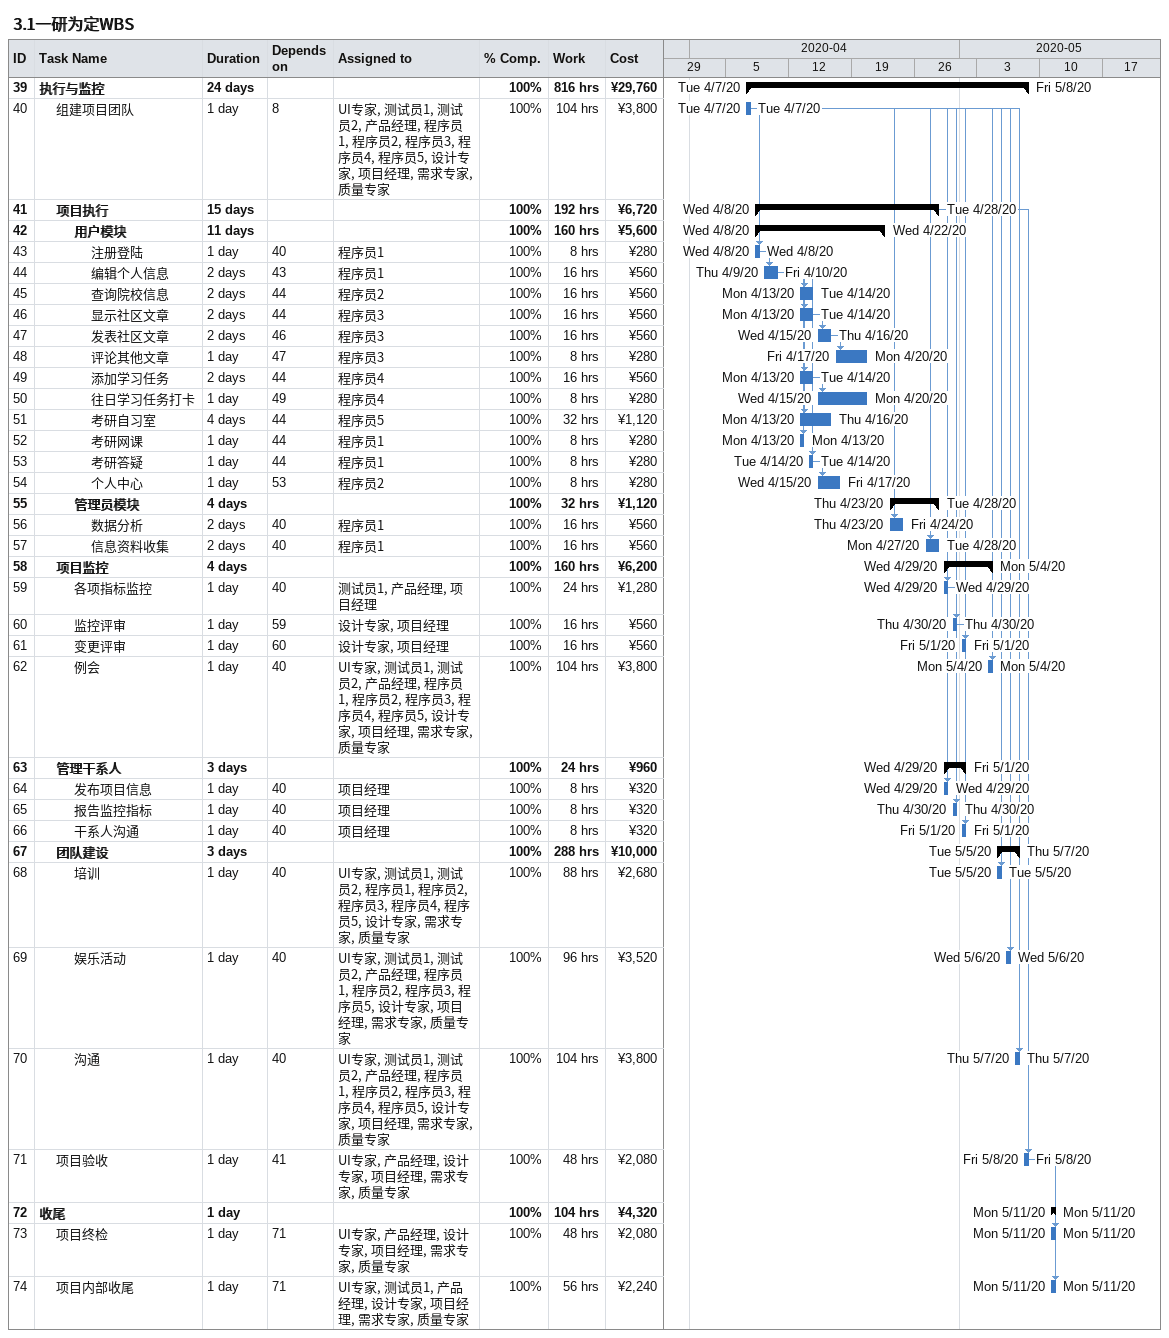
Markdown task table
3.1一研为定WBS

| ID | Level | Task | Duration | Start | Finish | Predecessors | Resources | % complete | Work (h) | Cost (¥) |
|---|---|---|---|---|---|---|---|---|---|---|
| 39 | 1 | **执行与监控** | 24d | 2020-04-07 | 2020-05-08 |  |  | 100 | 816 | 29760 |
| 40 | 2 | 组建项目团队 | 1d | 2020-04-07 | 2020-04-07 | 8 | UI专家, 测试员1, 测试员2, 产品经理, 程序员1, 程序员2, 程序员3, 程序员4, 程序员5, 设计专家, 项目经理, 需求专家, 质量专家 | 100 | 104 | 3800 |
| 41 | 2 | **项目执行** | 15d | 2020-04-08 | 2020-04-28 |  |  | 100 | 192 | 6720 |
| 42 | 3 | **用户模块** | 11d | 2020-04-08 | 2020-04-22 |  |  | 100 | 160 | 5600 |
| 43 | 4 | 注册登陆 | 1d | 2020-04-08 | 2020-04-08 | 40 | 程序员1 | 100 | 8 | 280 |
| 44 | 4 | 编辑个人信息 | 2d | 2020-04-09 | 2020-04-10 | 43 | 程序员1 | 100 | 16 | 560 |
| 45 | 4 | 查询院校信息 | 2d | 2020-04-13 | 2020-04-14 | 44 | 程序员2 | 100 | 16 | 560 |
| 46 | 4 | 显示社区文章 | 2d | 2020-04-13 | 2020-04-14 | 44 | 程序员3 | 100 | 16 | 560 |
| 47 | 4 | 发表社区文章 | 2d | 2020-04-15 | 2020-04-16 | 46 | 程序员3 | 100 | 16 | 560 |
| 48 | 4 | 评论其他文章 | 1d | 2020-04-17 | 2020-04-20 | 47 | 程序员3 | 100 | 8 | 280 |
| 49 | 4 | 添加学习任务 | 2d | 2020-04-13 | 2020-04-14 | 44 | 程序员4 | 100 | 16 | 560 |
| 50 | 4 | 往日学习任务打卡 | 1d | 2020-04-15 | 2020-04-20 | 49 | 程序员4 | 100 | 8 | 280 |
| 51 | 4 | 考研自习室 | 4d | 2020-04-13 | 2020-04-16 | 44 | 程序员5 | 100 | 32 | 1120 |
| 52 | 4 | 考研网课 | 1d | 2020-04-13 | 2020-04-13 | 44 | 程序员1 | 100 | 8 | 280 |
| 53 | 4 | 考研答疑 | 1d | 2020-04-14 | 2020-04-14 | 44 | 程序员1 | 100 | 8 | 280 |
| 54 | 4 | 个人中心 | 1d | 2020-04-15 | 2020-04-17 | 53 | 程序员2 | 100 | 8 | 280 |
| 55 | 3 | **管理员模块** | 4d | 2020-04-23 | 2020-04-28 |  |  | 100 | 32 | 1120 |
| 56 | 4 | 数据分析 | 2d | 2020-04-23 | 2020-04-24 | 40 | 程序员1 | 100 | 16 | 560 |
| 57 | 4 | 信息资料收集 | 2d | 2020-04-27 | 2020-04-28 | 40 | 程序员1 | 100 | 16 | 560 |
| 58 | 2 | **项目监控** | 4d | 2020-04-29 | 2020-05-04 |  |  | 100 | 160 | 6200 |
| 59 | 3 | 各项指标监控 | 1d | 2020-04-29 | 2020-04-29 | 40 | 测试员1, 产品经理, 项目经理 | 100 | 24 | 1280 |
| 60 | 3 | 监控评审 | 1d | 2020-04-30 | 2020-04-30 | 59 | 设计专家, 项目经理 | 100 | 16 | 560 |
| 61 | 3 | 变更评审 | 1d | 2020-05-01 | 2020-05-01 | 60 | 设计专家, 项目经理 | 100 | 16 | 560 |
| 62 | 3 | 例会 | 1d | 2020-05-04 | 2020-05-04 | 40 | UI专家, 测试员1, 测试员2, 产品经理, 程序员1, 程序员2, 程序员3, 程序员4, 程序员5, 设计专家, 项目经理, 需求专家, 质量专家 | 100 | 104 | 3800 |
| 63 | 2 | **管理干系人** | 3d | 2020-04-29 | 2020-05-01 |  |  | 100 | 24 | 960 |
| 64 | 3 | 发布项目信息 | 1d | 2020-04-29 | 2020-04-29 | 40 | 项目经理 | 100 | 8 | 320 |
| 65 | 3 | 报告监控指标 | 1d | 2020-04-30 | 2020-04-30 | 40 | 项目经理 | 100 | 8 | 320 |
| 66 | 3 | 干系人沟通 | 1d | 2020-05-01 | 2020-05-01 | 40 | 项目经理 | 100 | 8 | 320 |
| 67 | 2 | **团队建设** | 3d | 2020-05-05 | 2020-05-07 |  |  | 100 | 288 | 10000 |
| 68 | 3 | 培训 | 1d | 2020-05-05 | 2020-05-05 | 40 | UI专家, 测试员1, 测试员2, 程序员1, 程序员2, 程序员3, 程序员4, 程序员5, 设计专家, 需求专家, 质量专家 | 100 | 88 | 2680 |
| 69 | 3 | 娱乐活动 | 1d | 2020-05-06 | 2020-05-06 | 40 | UI专家, 测试员1, 测试员2, 产品经理, 程序员1, 程序员2, 程序员3, 程序员5, 设计专家, 项目经理, 需求专家, 质量专家 | 100 | 96 | 3520 |
| 70 | 3 | 沟通 | 1d | 2020-05-07 | 2020-05-07 | 40 | UI专家, 测试员1, 测试员2, 产品经理, 程序员1, 程序员2, 程序员3, 程序员4, 程序员5, 设计专家, 项目经理, 需求专家, 质量专家 | 100 | 104 | 3800 |
| 71 | 2 | 项目验收 | 1d | 2020-05-08 | 2020-05-08 | 41 | UI专家, 产品经理, 设计专家, 项目经理, 需求专家, 质量专家 | 100 | 48 | 2080 |
| 72 | 1 | **收尾** | 1d | 2020-05-11 | 2020-05-11 |  |  | 100 | 104 | 4320 |
| 73 | 2 | 项目终检 | 1d | 2020-05-11 | 2020-05-11 | 71 | UI专家, 产品经理, 设计专家, 项目经理, 需求专家, 质量专家 | 100 | 48 | 2080 |
| 74 | 2 | 项目内部收尾 | 1d | 2020-05-11 | 2020-05-11 | 71 | UI专家, 测试员1, 产品经理, 设计专家, 项目经理, 需求专家, 质量专家 | 100 | 56 | 2240 |
